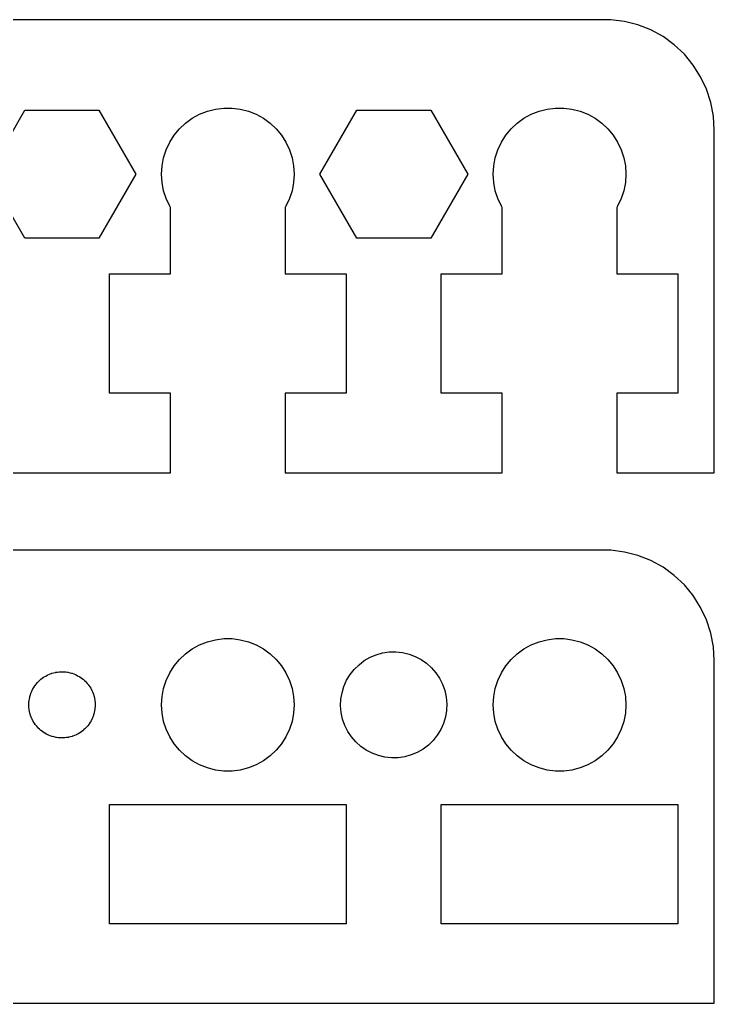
# Model space of a CAD drawing. Header units: metres. Extents: x -74 to 74, y 0 to 92.
# Drawn here: x 43.09 to 74.5, y 0 to 44.49 of the extents above; entities that cross this region are included whole.
import ezdxf

# ---------------------------------------------------------------- set-up
doc = ezdxf.new("R2010")
doc.units = ezdxf.units.M

msp = doc.modelspace()

# ---------------------------------------------------------------- linework, layer by layer
for p, q in [((69.8139, 44.4901), (-69.8139, 44.4901)), ((70.4369, 44.4114), (69.8139, 44.4901)), ((71.0451, 44.2553), (70.4369, 44.4114)), ((71.6289, 44.0241), (71.0451, 44.2553)), ((72.1791, 43.7216), (71.6289, 44.0241)), ((72.6871, 43.3526), (72.1791, 43.7216)), ((73.1448, 42.9227), (72.6871, 43.3526)), ((73.5451, 42.4389), (73.1448, 42.9227)), ((73.8815, 41.9088), (73.5451, 42.4389)), ((74.1489, 41.3406), (73.8815, 41.9088)), ((74.3429, 40.7434), (74.1489, 41.3406)), ((51.9379, 40.4469), (52.3116, 40.4941)), ((52.3116, 40.4941), (52.6884, 40.4941)), ((52.6884, 40.4941), (53.0621, 40.4469)), ((66.9379, 40.4469), (67.3116, 40.4941)), ((67.3116, 40.4941), (67.6884, 40.4941)), ((67.6884, 40.4941), (68.0621, 40.4469)), ((74.4606, 40.1267), (74.3429, 40.7434)), ((41.6534, 37.5), (43.3267, 40.3982)), ((43.3267, 40.3982), (46.6733, 40.3982)), ((46.6733, 40.3982), (48.3466, 37.5)), ((50.8925, 40.033), (51.2227, 40.2145)), ((51.2227, 40.2145), (51.5729, 40.3532)), ((51.5729, 40.3532), (51.9379, 40.4469)), ((53.0621, 40.4469), (53.427, 40.3532)), ((53.427, 40.3532), (53.7773, 40.2145)), ((53.7773, 40.2145), (54.1075, 40.033)), ((56.6534, 37.5), (58.3267, 40.3982)), ((58.3267, 40.3982), (61.6733, 40.3982)), ((61.6733, 40.3982), (63.3466, 37.5)), ((65.8925, 40.033), (66.2227, 40.2145)), ((66.2227, 40.2145), (66.573, 40.3532)), ((66.573, 40.3532), (66.9379, 40.4469)), ((68.0621, 40.4469), (68.427, 40.3532)), ((68.427, 40.3532), (68.7773, 40.2145)), ((68.7773, 40.2145), (69.1075, 40.033)), ((74.5, 39.5), (74.4606, 40.1267)), ((50.3131, 39.5536), (50.5877, 39.8115)), ((50.5877, 39.8115), (50.8925, 40.033)), ((54.1075, 40.033), (54.4123, 39.8115)), ((54.4123, 39.8115), (54.6869, 39.5536)), ((65.3131, 39.5536), (65.5877, 39.8115)), ((65.5877, 39.8115), (65.8925, 40.033)), ((69.1075, 40.033), (69.4123, 39.8115)), ((69.4123, 39.8115), (69.6869, 39.5536)), ((49.8711, 38.9453), (50.0729, 39.2634)), ((50.0729, 39.2634), (50.3131, 39.5536)), ((54.6869, 39.5536), (54.927, 39.2634)), ((54.927, 39.2634), (55.1289, 38.9453)), ((64.8711, 38.9453), (65.073, 39.2634)), ((65.073, 39.2634), (65.3131, 39.5536)), ((69.6869, 39.5536), (69.927, 39.2634)), ((69.927, 39.2634), (70.1289, 38.9453)), ((74.5, 24), (74.5, 39.5)), ((49.7107, 38.6044), (49.8711, 38.9453)), ((55.1289, 38.9453), (55.2893, 38.6044)), ((64.7107, 38.6044), (64.8711, 38.9453)), ((70.1289, 38.9453), (70.2893, 38.6044)), ((49.5942, 38.2461), (49.7107, 38.6044)), ((55.2893, 38.6044), (55.4057, 38.2461)), ((64.5943, 38.2461), (64.7107, 38.6044)), ((70.2893, 38.6044), (70.4057, 38.2461)), ((49.5, 37.5), (49.5237, 37.876)), ((49.5237, 37.876), (49.5942, 38.2461)), ((55.4057, 38.2461), (55.4763, 37.876)), ((55.4763, 37.876), (55.5, 37.5)), ((64.5, 37.5), (64.5237, 37.876)), ((64.5237, 37.876), (64.5943, 38.2461)), ((70.4057, 38.2461), (70.4763, 37.876)), ((70.4763, 37.876), (70.5, 37.5)), ((43.3267, 34.6018), (41.6534, 37.5)), ((48.3466, 37.5), (46.6733, 34.6018)), ((49.5237, 37.124), (49.5, 37.5)), ((55.5, 37.5), (55.4763, 37.124)), ((58.3267, 34.6018), (56.6534, 37.5)), ((63.3466, 37.5), (61.6733, 34.6018)), ((64.5237, 37.124), (64.5, 37.5)), ((70.5, 37.5), (70.4763, 37.124)), ((49.5942, 36.7539), (49.5237, 37.124)), ((55.4763, 37.124), (55.4057, 36.7539)), ((64.5943, 36.7539), (64.5237, 37.124)), ((70.4763, 37.124), (70.4057, 36.7539)), ((49.7107, 36.3956), (49.5942, 36.7539)), ((55.4057, 36.7539), (55.2893, 36.3956)), ((64.7107, 36.3956), (64.5943, 36.7539)), ((70.4057, 36.7539), (70.2893, 36.3956)), ((49.8711, 36.0547), (49.7107, 36.3956)), ((49.9058, 36), (49.8711, 36.0547)), ((55.1289, 36.0547), (55.0942, 36)), ((55.2893, 36.3956), (55.1289, 36.0547)), ((64.8711, 36.0547), (64.7107, 36.3956)), ((64.9058, 36), (64.8711, 36.0547)), ((70.1289, 36.0547), (70.0942, 36)), ((70.2893, 36.3956), (70.1289, 36.0547)), ((49.9058, 33), (49.9058, 36)), ((55.0942, 36), (55.0942, 33)), ((64.9058, 33), (64.9058, 36)), ((70.0942, 36), (70.0942, 33)), ((46.6733, 34.6018), (43.3267, 34.6018)), ((61.6733, 34.6018), (58.3267, 34.6018)), ((47.1534, 27.6), (47.1534, 33)), ((47.1534, 33), (49.9058, 33)), ((55.0942, 33), (57.8466, 33)), ((57.8466, 33), (57.8466, 27.6)), ((62.1534, 27.6), (62.1534, 33)), ((62.1534, 33), (64.9058, 33)), ((70.0942, 33), (72.8466, 33)), ((72.8466, 33), (72.8466, 27.6)), ((49.9058, 27.6), (47.1534, 27.6)), ((49.9058, 24), (49.9058, 27.6)), ((57.8466, 27.6), (55.0942, 27.6)), ((55.0942, 27.6), (55.0942, 24)), ((64.9058, 27.6), (62.1534, 27.6)), ((64.9058, 24), (64.9058, 27.6)), ((72.8466, 27.6), (70.0942, 27.6)), ((70.0942, 27.6), (70.0942, 24)), ((40.0942, 24), (49.9058, 24)), ((55.0942, 24), (64.9058, 24)), ((70.0942, 24), (74.5, 24)), ((69.8139, 20.4901), (-69.8139, 20.4901)), ((70.4369, 20.4114), (69.8139, 20.4901)), ((71.0451, 20.2553), (70.4369, 20.4114)), ((71.6289, 20.0241), (71.0451, 20.2553)), ((72.1791, 19.7216), (71.6289, 20.0241)), ((72.6871, 19.3526), (72.1791, 19.7216)), ((73.1448, 18.9227), (72.6871, 19.3526)), ((73.5451, 18.4389), (73.1448, 18.9227)), ((73.8815, 17.9088), (73.5451, 18.4389)), ((74.1489, 17.3406), (73.8815, 17.9088)), ((74.3429, 16.7434), (74.1489, 17.3406)), ((51.9379, 16.4469), (52.3116, 16.4941)), ((52.3116, 16.4941), (52.6884, 16.4941)), ((52.6884, 16.4941), (53.0621, 16.4469)), ((66.9379, 16.4469), (67.3116, 16.4941)), ((67.3116, 16.4941), (67.6884, 16.4941)), ((67.6884, 16.4941), (68.0621, 16.4469)), ((74.4606, 16.1267), (74.3429, 16.7434)), ((50.5877, 15.8115), (50.8925, 16.033)), ((50.8925, 16.033), (51.2227, 16.2145)), ((51.2227, 16.2145), (51.5729, 16.3532)), ((51.5729, 16.3532), (51.9379, 16.4469)), ((53.0621, 16.4469), (53.427, 16.3532)), ((53.427, 16.3532), (53.7773, 16.2145)), ((53.7773, 16.2145), (54.1075, 16.033)), ((54.1075, 16.033), (54.4123, 15.8115)), ((65.5877, 15.8115), (65.8925, 16.033)), ((65.8925, 16.033), (66.2227, 16.2145)), ((66.2227, 16.2145), (66.573, 16.3532)), ((66.573, 16.3532), (66.9379, 16.4469)), ((68.0621, 16.4469), (68.427, 16.3532)), ((68.427, 16.3532), (68.7773, 16.2145)), ((68.7773, 16.2145), (69.1075, 16.033)), ((69.1075, 16.033), (69.4123, 15.8115)), ((74.5, 15.5), (74.4606, 16.1267)), ((50.3131, 15.5536), (50.5877, 15.8115)), ((54.4123, 15.8115), (54.6869, 15.5536)), ((58.6719, 15.499), (58.9329, 15.6497)), ((58.9329, 15.6497), (59.2107, 15.7665)), ((59.2107, 15.7665), (59.501, 15.8475)), ((59.501, 15.8475), (59.7992, 15.8916)), ((59.7992, 15.8916), (60.1005, 15.8979)), ((60.1005, 15.8979), (60.4002, 15.8664)), ((60.4002, 15.8664), (60.6937, 15.7976)), ((60.6937, 15.7976), (60.9762, 15.6925)), ((60.9762, 15.6925), (61.2433, 15.5529)), ((65.3131, 15.5536), (65.5877, 15.8115)), ((69.4123, 15.8115), (69.6869, 15.5536)), ((49.8711, 14.9453), (50.0729, 15.2634)), ((50.0729, 15.2634), (50.3131, 15.5536)), ((54.6869, 15.5536), (54.927, 15.2634)), ((54.927, 15.2634), (55.1289, 14.9453)), ((58.2164, 15.1059), (58.4318, 15.3168)), ((58.4318, 15.3168), (58.6719, 15.499)), ((61.2433, 15.5529), (61.4908, 15.3809)), ((61.4908, 15.3809), (61.7147, 15.1792)), ((61.7147, 15.1792), (61.9117, 14.951)), ((64.8711, 14.9453), (65.073, 15.2634)), ((65.073, 15.2634), (65.3131, 15.5536)), ((69.6869, 15.5536), (69.927, 15.2634)), ((69.927, 15.2634), (70.1289, 14.9453)), ((74.5, 0), (74.5, 15.5)), ((44.0439, 14.6558), (44.1074, 14.7019)), ((44.1074, 14.7019), (44.1699, 14.7494)), ((44.1699, 14.7494), (44.1835, 14.7572)), ((44.1835, 14.7572), (44.1963, 14.7665)), ((44.1963, 14.7665), (44.265, 14.8043)), ((44.265, 14.8043), (44.333, 14.8436)), ((44.333, 14.8436), (44.3475, 14.8497)), ((44.3475, 14.8497), (44.3613, 14.8572)), ((44.3613, 14.8572), (44.4343, 14.8861)), ((44.4343, 14.8861), (44.5067, 14.9165)), ((44.5067, 14.9165), (44.5219, 14.9208)), ((44.5219, 14.9208), (44.5365, 14.9266)), ((44.5365, 14.9266), (44.6125, 14.9461)), ((44.6125, 14.9461), (44.6881, 14.9672)), ((44.6881, 14.9672), (44.7037, 14.9695)), ((44.7037, 14.9695), (44.7189, 14.9734)), ((44.7189, 14.9734), (44.7968, 14.9833)), ((44.7968, 14.9833), (44.8745, 14.9947)), ((44.8745, 14.9947), (44.8902, 14.9951)), ((44.8902, 14.9951), (44.9058, 14.997)), ((44.9058, 14.997), (44.9843, 14.997)), ((44.9843, 14.997), (45.0628, 14.9987)), ((45.0628, 14.9987), (45.0784, 14.997)), ((45.0784, 14.997), (45.0942, 14.997)), ((45.0942, 14.997), (45.1721, 14.9872)), ((45.1721, 14.9872), (45.2502, 14.979)), ((45.2502, 14.979), (45.2655, 14.9754)), ((45.2655, 14.9754), (45.2811, 14.9734)), ((45.2811, 14.9734), (45.3571, 14.9539)), ((45.3571, 14.9539), (45.4335, 14.936)), ((45.4335, 14.936), (45.4483, 14.9305)), ((45.4483, 14.9305), (45.4635, 14.9266)), ((45.4635, 14.9266), (45.5365, 14.8977)), ((45.5365, 14.8977), (45.6101, 14.8703)), ((45.6101, 14.8703), (45.624, 14.863)), ((45.624, 14.863), (45.6387, 14.8572)), ((45.6387, 14.8572), (45.7074, 14.8194)), ((45.7074, 14.8194), (45.777, 14.783)), ((45.777, 14.783), (45.79, 14.7741)), ((45.79, 14.7741), (45.8037, 14.7665)), ((45.8037, 14.7665), (45.8672, 14.7204)), ((45.8672, 14.7204), (45.9317, 14.6755)), ((49.7107, 14.6044), (49.8711, 14.9453)), ((55.1289, 14.9453), (55.2893, 14.6044)), ((57.8731, 14.6119), (58.0292, 14.8697)), ((58.0292, 14.8697), (58.2164, 15.1059)), ((61.9117, 14.951), (62.0785, 14.7)), ((62.0785, 14.7), (62.2125, 14.43)), ((64.7107, 14.6044), (64.8711, 14.9453)), ((70.1289, 14.9453), (70.2893, 14.6044)), ((43.6855, 14.2226), (43.7276, 14.2889)), ((43.7276, 14.2889), (43.7683, 14.3561)), ((43.7683, 14.3561), (43.778, 14.3684)), ((43.778, 14.3684), (43.7865, 14.3817)), ((43.7865, 14.3817), (43.8365, 14.4422)), ((43.8365, 14.4422), (43.8853, 14.5037)), ((43.8853, 14.5037), (43.8965, 14.5147)), ((43.8965, 14.5147), (43.9065, 14.5268)), ((43.9065, 14.5268), (43.9638, 14.5806)), ((43.9638, 14.5806), (44.0199, 14.6355)), ((44.0199, 14.6355), (44.0324, 14.645)), ((44.0324, 14.645), (44.0439, 14.6558)), ((45.9317, 14.6755), (45.9434, 14.665)), ((45.9434, 14.665), (45.9561, 14.6558)), ((45.9561, 14.6558), (46.0134, 14.602)), ((46.0134, 14.602), (46.0717, 14.5495)), ((46.0717, 14.5495), (46.082, 14.5376)), ((46.082, 14.5376), (46.0934, 14.5268)), ((46.0934, 14.5268), (46.1435, 14.4663)), ((46.1435, 14.4663), (46.1948, 14.4069)), ((46.1948, 14.4069), (46.2035, 14.3938)), ((46.2035, 14.3938), (46.2135, 14.3817)), ((46.2135, 14.3817), (46.2556, 14.3154)), ((46.2556, 14.3154), (46.299, 14.25)), ((46.299, 14.25), (46.306, 14.2359)), ((49.5237, 13.876), (49.5942, 14.2461)), ((49.5942, 14.2461), (49.7107, 14.6044)), ((55.2893, 14.6044), (55.4057, 14.2461)), ((55.4057, 14.2461), (55.4763, 13.876)), ((57.6634, 14.048), (57.7505, 14.3366)), ((57.7505, 14.3366), (57.8731, 14.6119)), ((62.2125, 14.43), (62.3116, 14.1454)), ((64.5237, 13.876), (64.5943, 14.2461)), ((64.5943, 14.2461), (64.7107, 14.6044)), ((70.2893, 14.6044), (70.4057, 14.2461)), ((70.4057, 14.2461), (70.4763, 13.876)), ((43.5265, 13.7651), (43.5396, 13.8425)), ((43.5396, 13.8425), (43.5442, 13.8576)), ((43.5442, 13.8576), (43.5471, 13.873)), ((43.5471, 13.873), (43.5714, 13.9477)), ((43.5714, 13.9477), (43.5941, 14.0229)), ((43.5941, 14.0229), (43.6005, 14.0372)), ((43.6005, 14.0372), (43.6053, 14.0522)), ((43.6053, 14.0522), (43.6387, 14.1232)), ((43.6387, 14.1232), (43.6707, 14.1949)), ((43.6707, 14.1949), (43.6788, 14.2084)), ((43.6788, 14.2084), (43.6855, 14.2226)), ((46.306, 14.2359), (46.3145, 14.2226)), ((46.3145, 14.2226), (46.3479, 14.1516)), ((46.3479, 14.1516), (46.3828, 14.0813)), ((46.3828, 14.0813), (46.388, 14.0664)), ((46.388, 14.0664), (46.3947, 14.0522)), ((46.3947, 14.0522), (46.4189, 13.9775)), ((46.4189, 13.9775), (46.4447, 13.9034)), ((46.4447, 13.9034), (46.448, 13.888)), ((46.448, 13.888), (46.4529, 13.873)), ((46.4529, 13.873), (46.4676, 13.7959)), ((46.4676, 13.7959), (46.4839, 13.7191)), ((49.5, 13.5), (49.5237, 13.876)), ((55.4763, 13.876), (55.5, 13.5)), ((57.6131, 13.7509), (57.6634, 14.048)), ((62.3116, 14.1454), (62.3743, 13.8506)), ((62.3743, 13.8506), (62.3995, 13.5502)), ((64.5, 13.5), (64.5237, 13.876)), ((70.4763, 13.876), (70.5, 13.5)), ((43.5, 13.5), (43.5049, 13.5783)), ((43.501, 13.4843), (43.5, 13.5)), ((43.5003, 13.4686), (43.501, 13.4843)), ((43.5069, 13.3903), (43.5003, 13.4686)), ((43.5049, 13.5783), (43.5082, 13.6568)), ((43.5118, 13.312), (43.5069, 13.3903)), ((43.5082, 13.6568), (43.5108, 13.6723)), ((43.5108, 13.6723), (43.5118, 13.688)), ((43.5118, 13.688), (43.5265, 13.7651)), ((46.4839, 13.7191), (46.4852, 13.7034)), ((46.4852, 13.7034), (46.4882, 13.688)), ((46.4882, 13.688), (46.4931, 13.6096)), ((46.4951, 13.4216), (46.4918, 13.3432)), ((46.4931, 13.6096), (46.4997, 13.5314)), ((46.5, 13.5), (46.4951, 13.4216)), ((46.4997, 13.5314), (46.499, 13.5157)), ((46.499, 13.5157), (46.5, 13.5)), ((49.5237, 13.124), (49.5, 13.5)), ((55.5, 13.5), (55.4763, 13.124)), ((57.6005, 13.4497), (57.6131, 13.7509)), ((57.6257, 13.1494), (57.6005, 13.4497)), ((62.3995, 13.5502), (62.3868, 13.2491)), ((64.5237, 13.124), (64.5, 13.5)), ((70.5, 13.5), (70.4763, 13.124)), ((43.5148, 13.2965), (43.5118, 13.312)), ((43.5161, 13.2809), (43.5148, 13.2965)), ((43.5324, 13.2041), (43.5161, 13.2809)), ((43.5471, 13.127), (43.5324, 13.2041)), ((43.552, 13.112), (43.5471, 13.127)), ((43.5553, 13.0966), (43.552, 13.112)), ((43.5811, 13.0225), (43.5553, 13.0966)), ((43.6053, 12.9478), (43.5811, 13.0225)), ((43.612, 12.9336), (43.6053, 12.9478)), ((43.6172, 12.9187), (43.612, 12.9336)), ((43.6521, 12.8484), (43.6172, 12.9187)), ((46.3947, 12.9478), (46.3612, 12.8768)), ((46.3995, 12.9628), (46.3947, 12.9478)), ((46.4059, 12.9771), (46.3995, 12.9628)), ((46.4286, 13.0523), (46.4059, 12.9771)), ((46.4529, 13.127), (46.4286, 13.0523)), ((46.4558, 13.1424), (46.4529, 13.127)), ((46.4604, 13.1575), (46.4558, 13.1424)), ((46.4734, 13.2349), (46.4604, 13.1575)), ((46.4882, 13.312), (46.4734, 13.2349)), ((46.4892, 13.3277), (46.4882, 13.312)), ((46.4918, 13.3432), (46.4892, 13.3277)), ((49.5942, 12.7539), (49.5237, 13.124)), ((55.4763, 13.124), (55.4057, 12.7539)), ((57.6884, 12.8546), (57.6257, 13.1494)), ((62.3366, 12.952), (62.2495, 12.6634)), ((62.3868, 13.2491), (62.3366, 12.952)), ((64.5943, 12.7539), (64.5237, 13.124)), ((70.4763, 13.124), (70.4057, 12.7539)), ((43.6855, 12.7774), (43.6521, 12.8484)), ((43.694, 12.7641), (43.6855, 12.7774)), ((43.701, 12.75), (43.694, 12.7641)), ((43.7444, 12.6846), (43.701, 12.75)), ((43.7865, 12.6183), (43.7444, 12.6846)), ((43.7965, 12.6062), (43.7865, 12.6183)), ((43.8052, 12.5931), (43.7965, 12.6062)), ((43.8565, 12.5336), (43.8052, 12.5931)), ((43.9065, 12.4732), (43.8565, 12.5336)), ((43.918, 12.4624), (43.9065, 12.4732)), ((43.9283, 12.4505), (43.918, 12.4624)), ((46.0934, 12.4732), (46.0362, 12.4194)), ((46.1035, 12.4853), (46.0934, 12.4732)), ((46.1147, 12.4963), (46.1035, 12.4853)), ((46.1635, 12.5578), (46.1147, 12.4963)), ((46.2135, 12.6183), (46.1635, 12.5578)), ((46.222, 12.6316), (46.2135, 12.6183)), ((46.2317, 12.6439), (46.222, 12.6316)), ((46.2724, 12.7111), (46.2317, 12.6439)), ((46.3145, 12.7774), (46.2724, 12.7111)), ((46.3212, 12.7916), (46.3145, 12.7774)), ((46.3293, 12.8051), (46.3212, 12.7916)), ((46.3612, 12.8768), (46.3293, 12.8051)), ((49.7107, 12.3956), (49.5942, 12.7539)), ((55.4057, 12.7539), (55.2893, 12.3956)), ((57.7875, 12.57), (57.6884, 12.8546)), ((57.9215, 12.3), (57.7875, 12.57)), ((62.2495, 12.6634), (62.1269, 12.3881)), ((64.7107, 12.3956), (64.5943, 12.7539)), ((70.4057, 12.7539), (70.2893, 12.3956)), ((43.9866, 12.398), (43.9283, 12.4505)), ((44.0439, 12.3442), (43.9866, 12.398)), ((44.0566, 12.335), (44.0439, 12.3442)), ((44.0683, 12.3244), (44.0566, 12.335)), ((44.1328, 12.2796), (44.0683, 12.3244)), ((44.1963, 12.2335), (44.1328, 12.2796)), ((44.21, 12.2259), (44.1963, 12.2335)), ((44.2229, 12.2169), (44.21, 12.2259)), ((44.2925, 12.1806), (44.2229, 12.2169)), ((44.3613, 12.1427), (44.2925, 12.1806)), ((44.3759, 12.137), (44.3613, 12.1427)), ((44.3899, 12.1297), (44.3759, 12.137)), ((44.4635, 12.1023), (44.3899, 12.1297)), ((44.5365, 12.0734), (44.4635, 12.1023)), ((44.5517, 12.0695), (44.5365, 12.0734)), ((44.5665, 12.064), (44.5517, 12.0695)), ((44.6429, 12.0461), (44.5665, 12.064)), ((44.7189, 12.0266), (44.6429, 12.0461)), ((44.7345, 12.0246), (44.7189, 12.0266)), ((44.7498, 12.021), (44.7345, 12.0246)), ((44.8279, 12.0128), (44.7498, 12.021)), ((44.9058, 12.0029), (44.8279, 12.0128)), ((45.2032, 12.0167), (45.1255, 12.0052)), ((45.2811, 12.0266), (45.2032, 12.0167)), ((45.2963, 12.0305), (45.2811, 12.0266)), ((45.3119, 12.0328), (45.2963, 12.0305)), ((45.3875, 12.0539), (45.3119, 12.0328)), ((45.4635, 12.0734), (45.3875, 12.0539)), ((45.4781, 12.0792), (45.4635, 12.0734)), ((45.4933, 12.0834), (45.4781, 12.0792)), ((45.5657, 12.1139), (45.4933, 12.0834)), ((45.6387, 12.1427), (45.5657, 12.1139)), ((45.6525, 12.1503), (45.6387, 12.1427)), ((45.6669, 12.1564), (45.6525, 12.1503)), ((45.7349, 12.1957), (45.6669, 12.1564)), ((45.8037, 12.2335), (45.7349, 12.1957)), ((45.8165, 12.2428), (45.8037, 12.2335)), ((45.8301, 12.2506), (45.8165, 12.2428)), ((45.8926, 12.2981), (45.8301, 12.2506)), ((45.9561, 12.3442), (45.8926, 12.2981)), ((45.9676, 12.355), (45.9561, 12.3442)), ((45.9801, 12.3645), (45.9676, 12.355)), ((46.0362, 12.4194), (45.9801, 12.3645)), ((49.8711, 12.0547), (49.7107, 12.3956)), ((50.0729, 11.7366), (49.8711, 12.0547)), ((55.1289, 12.0547), (54.927, 11.7366)), ((55.2893, 12.3956), (55.1289, 12.0547)), ((58.0883, 12.049), (57.9215, 12.3)), ((58.2853, 11.8208), (58.0883, 12.049)), ((61.9707, 12.1303), (61.7835, 11.8941)), ((62.1269, 12.3881), (61.9707, 12.1303)), ((64.8711, 12.0547), (64.7107, 12.3956)), ((65.073, 11.7366), (64.8711, 12.0547)), ((70.1289, 12.0547), (69.927, 11.7366)), ((70.2893, 12.3956), (70.1289, 12.0547)), ((44.9215, 12.0029), (44.9058, 12.0029)), ((44.9372, 12.0013), (44.9215, 12.0029)), ((45.0157, 12.0029), (44.9372, 12.0013)), ((45.0942, 12.0029), (45.0157, 12.0029)), ((45.1098, 12.0049), (45.0942, 12.0029)), ((45.1255, 12.0052), (45.1098, 12.0049)), ((50.3131, 11.4464), (50.0729, 11.7366)), ((54.927, 11.7366), (54.6869, 11.4464)), ((58.5092, 11.6191), (58.2853, 11.8208)), ((58.7567, 11.4471), (58.5092, 11.6191)), ((61.5682, 11.6832), (61.3281, 11.501)), ((61.7835, 11.8941), (61.5682, 11.6832)), ((65.3131, 11.4464), (65.073, 11.7366)), ((69.927, 11.7366), (69.6869, 11.4464)), ((50.5877, 11.1884), (50.3131, 11.4464)), ((50.8925, 10.967), (50.5877, 11.1884)), ((54.4123, 11.1884), (54.1075, 10.967)), ((54.6869, 11.4464), (54.4123, 11.1884)), ((59.0238, 11.3075), (58.7567, 11.4471)), ((59.3063, 11.2024), (59.0238, 11.3075)), ((59.5997, 11.1336), (59.3063, 11.2024)), ((59.8995, 11.1021), (59.5997, 11.1336)), ((60.499, 11.1524), (60.2008, 11.1084)), ((60.7893, 11.2335), (60.499, 11.1524)), ((61.0671, 11.3503), (60.7893, 11.2335)), ((61.3281, 11.501), (61.0671, 11.3503)), ((65.5877, 11.1884), (65.3131, 11.4464)), ((65.8925, 10.967), (65.5877, 11.1884)), ((69.4123, 11.1884), (69.1075, 10.967)), ((69.6869, 11.4464), (69.4123, 11.1884)), ((51.2227, 10.7855), (50.8925, 10.967)), ((51.5729, 10.6468), (51.2227, 10.7855)), ((53.7773, 10.7855), (53.427, 10.6468)), ((54.1075, 10.967), (53.7773, 10.7855)), ((60.2008, 11.1084), (59.8995, 11.1021)), ((66.2227, 10.7855), (65.8925, 10.967)), ((66.573, 10.6468), (66.2227, 10.7855)), ((68.7773, 10.7855), (68.427, 10.6468)), ((69.1075, 10.967), (68.7773, 10.7855)), ((51.9379, 10.5531), (51.5729, 10.6468)), ((52.3116, 10.5059), (51.9379, 10.5531)), ((52.6884, 10.5059), (52.3116, 10.5059)), ((53.0621, 10.5531), (52.6884, 10.5059)), ((53.427, 10.6468), (53.0621, 10.5531)), ((66.9379, 10.5531), (66.573, 10.6468)), ((67.3116, 10.5059), (66.9379, 10.5531)), ((67.6884, 10.5059), (67.3116, 10.5059)), ((68.0621, 10.5531), (67.6884, 10.5059)), ((68.427, 10.6468), (68.0621, 10.5531)), ((47.1534, 3.59999), (47.1534, 9)), ((47.1534, 9), (57.8466, 9)), ((57.8466, 9), (57.8466, 3.59999)), ((62.1534, 3.59999), (62.1534, 9)), ((62.1534, 9), (72.8466, 9)), ((72.8466, 9), (72.8466, 3.59999)), ((57.8466, 3.59999), (47.1534, 3.59999)), ((72.8466, 3.59999), (62.1534, 3.59999)), ((-74.5, 0), (74.5, 0))]:
    msp.add_line(p, q)

doc.saveas('drawing.dxf')
